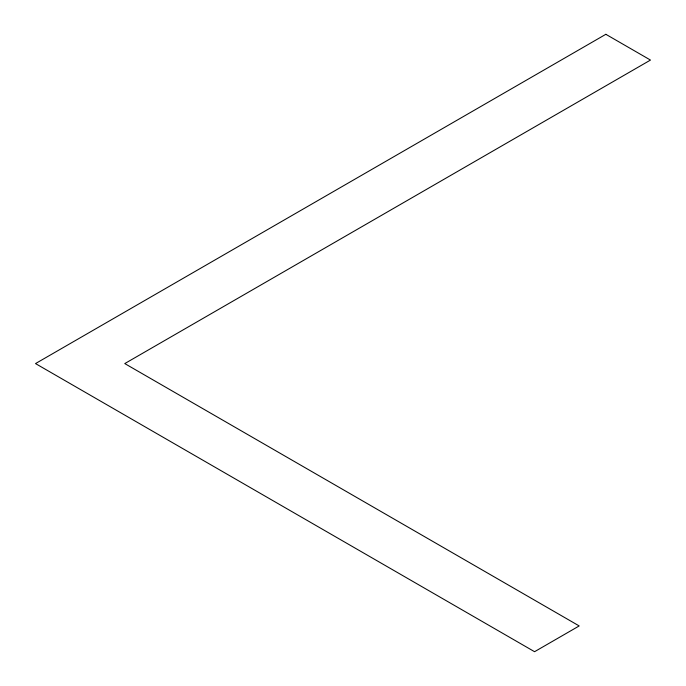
<?xml version="1.0" encoding="UTF-8"?>
<svg xmlns="http://www.w3.org/2000/svg" width="686" height="686" viewBox="0 0 686 686"><rect width="100%" height="100%" fill="white"/><g stroke="black" fill="none" stroke-linecap="round" stroke-linejoin="round"><path stroke-width="1.03" d="M605.849 34.3L35.518 363.58L534.566 651.7L579.19 625.932L124.775 363.58L650.482 60.068L605.849 34.3"/></g></svg>
